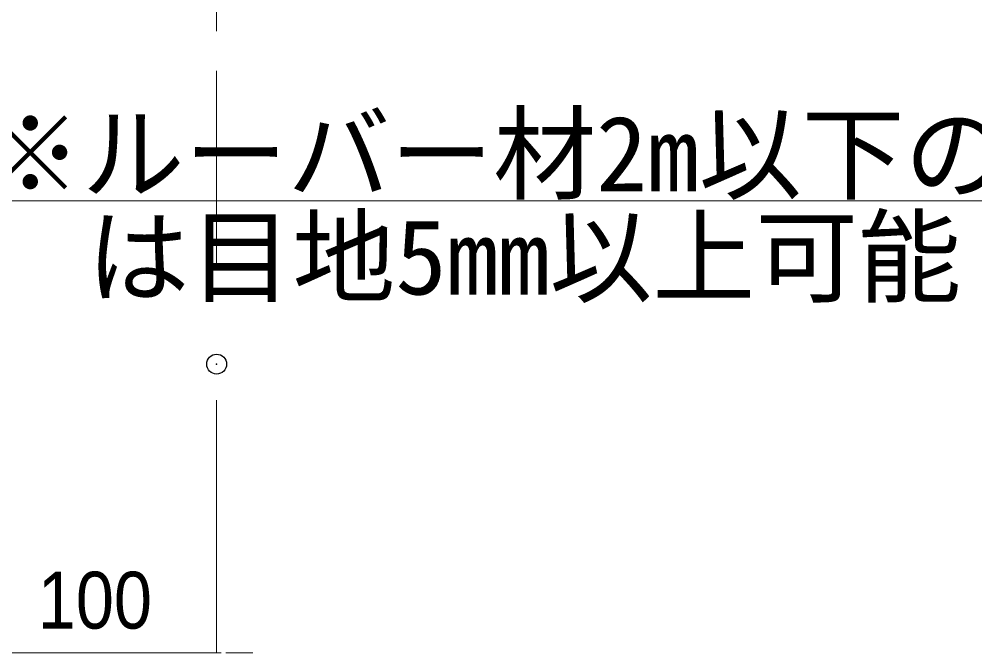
# Model space of a CAD drawing. Units: millimetres, scale not verified. Extents: x -1200 to 1200, y -500 to 500.
# Drawn here: x 1025.22 to 1051.7, y -420.75 to -403.19 of the extents above; entities that cross this region are included whole.
import ezdxf
from ezdxf.enums import TextEntityAlignment as Align

# ---------------------------------------------------------------- set-up
doc = ezdxf.new("R2010")
doc.units = ezdxf.units.MM
doc.header["$LTSCALE"] = 1.1
doc.header["$PDMODE"] = 32
doc.header["$PDSIZE"] = 0.55
doc.linetypes.add('CHAIN1', pattern=[8, 5, -1, 1, -1])
for name, color, linetype, lineweight in [('0-0_一般', 7, 'Continuous', 9), ('0-1_0', 7, 'Continuous', 9), ('0-3_寸法', 7, 'Continuous', 9), ('0-B_文字', 7, 'Continuous', 9)]:
    doc.layers.add(name, color=color, linetype=linetype, lineweight=lineweight)
doc.layers.add('0-A_Defpoints', color=7, linetype='Continuous')
doc.styles.add('Osaka', font='')
doc.styles.add('ＭＳ ゴシック', font='')
doc.styles.get('Osaka').set_extended_font_data('Osaka')
doc.styles.get('ＭＳ ゴシック').set_extended_font_data('MS Gothic')

# ---------------------------------------------------------------- blocks, each defined once
blk = doc.blocks.new('_DOT')
at = {"layer": '0-1_0'}
for p, q in [((-2.5, 0), (-5, 0)), ((-1.25, 0), (1.25, 0))]:
    blk.add_line(p, q, dxfattribs=at)

msp = doc.modelspace()

# ---------------------------------------------------------------- linework, layer by layer
at = {"layer": '0-0_一般', "linetype": 'CHAIN1'}
msp.add_line((1030.696, -410.119), (1030.696, -380.919), dxfattribs=at)
at = {"layer": '0-3_寸法'}
for p, q in [((1030.696, -413.746), (1030.696, -420.746)), ((1030.696, -420.746), (1019.696, -420.746)), ((1031.196, -420.746), (1031.697, -420.746))]:
    msp.add_line(p, q, dxfattribs=at)
at = {"layer": '0-A_Defpoints'}
msp.add_point((1030.696, -412.746), dxfattribs=at)
at = {"layer": '0-B_文字'}
msp.add_lwpolyline([(1058.109, -408.22), (1024.243, -408.22), (1018.79, -414.195)], dxfattribs=at)

# ---------------------------------------------------------------- block references
at = {"layer": '0-3_寸法', "xscale": 0.1001489, "yscale": 0.1001489, "rotation": 180}
msp.add_blockref('_DOT', (1030.696, -420.746), dxfattribs=at)

# ---------------------------------------------------------------- texts
at = {"layer": '0-3_寸法', "style": 'Osaka', "width": 0.9}
msp.add_text('100', height=1.576, dxfattribs=at).set_placement((1025.741, -420.546), align=Align.BOTTOM_LEFT)
at = {"layer": '0-B_文字', "style": 'ＭＳ ゴシック'}
for s, height, p in [('※ルーバー材2m以下の場合', 2.089, (1024.109, -408.587)), ('\u3000は目地5mm以上可能', 2.09, (1024.243, -411.444))]:
    msp.add_text(s, height=height, dxfattribs=at).set_placement(p, align=Align.BOTTOM_LEFT)

doc.saveas('drawing.dxf')
